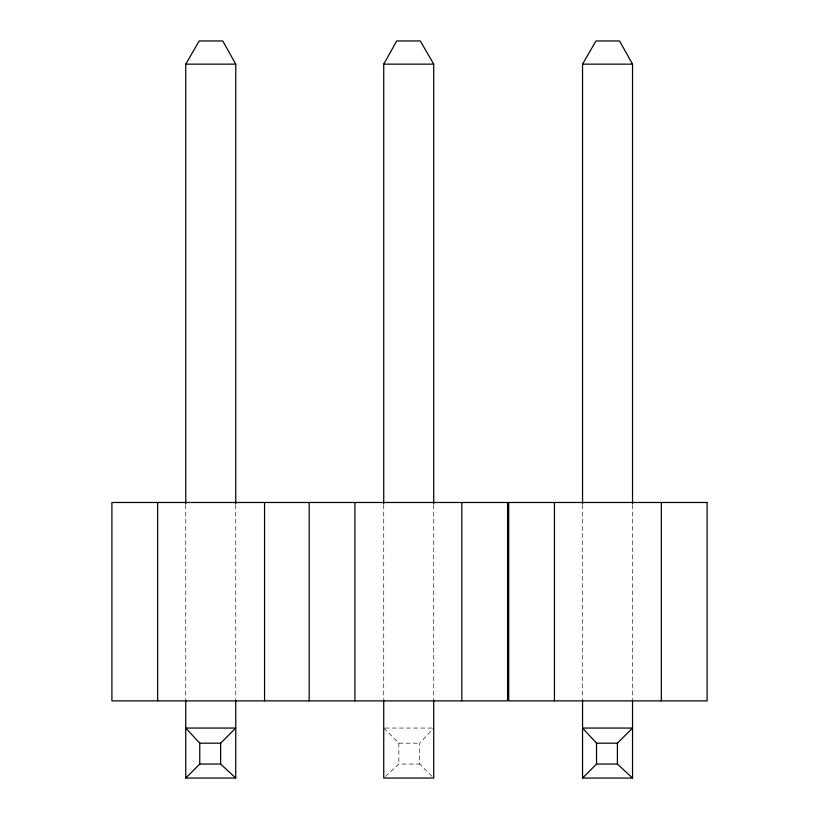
<?xml version="1.0" encoding="UTF-8"?>
<svg xmlns="http://www.w3.org/2000/svg" width="819" height="819" viewBox="0 0 819 819"><rect width="100%" height="100%" fill="white"/><g stroke="black" fill="none" stroke-linecap="round" stroke-linejoin="round"><path stroke-width="0.61" stroke-dasharray="4.09 3.07" d="M431.971 776.299L419.727 764.055L419.727 743.181L433.722 728.06M385.514 776.402L398.853 764.055L419.727 764.055M384.991 728.06L432.473 728.06M383.732 728.06L398.853 743.181L419.727 743.181M632.534 504.811L632.534 699.313M582.544 504.811L582.544 699.313M433.722 504.811L433.722 699.313M398.853 743.181L398.853 764.055M383.732 504.811L383.732 699.313M235.749 504.811L235.749 699.313M185.759 504.811L185.759 699.313"/><path stroke-width="1.23" d="M383.732 503.777L383.732 64.148L396.734 40.95L420.301 40.95L433.722 64.148L433.722 503.777M185.759 503.777L185.759 64.148L199.181 40.95L222.758 40.95L235.749 64.148L235.749 503.777M582.544 503.777L582.544 64.148L595.966 40.95L619.543 40.95L632.534 64.148L632.534 503.777M235.749 778.05L185.759 778.05L199.754 764.055L220.628 764.055L235.749 778.05L235.749 700.235M199.754 743.181L220.628 743.181L235.749 728.06L185.759 728.06L199.754 743.181L199.754 764.055M632.534 778.05L582.544 778.05L596.539 764.055L617.413 764.055L632.534 778.05L632.534 700.235M596.539 743.181L617.413 743.181L632.534 728.06L582.544 728.06L596.539 743.181L596.539 764.055M185.759 64.148L235.749 64.148M383.732 64.148L433.722 64.148M582.544 64.148L632.534 64.148M661.342 502.487L661.342 700.88M617.413 743.181L617.413 764.055M582.544 700.235L582.544 778.05M554.443 502.487L554.443 700.88M461.834 502.487L461.834 700.88M433.722 700.235L433.722 778.05L383.732 778.05L383.732 700.235M354.924 502.487L354.924 700.88M309.183 502.487L309.183 700.88M264.557 502.487L264.557 700.88M220.628 743.181L220.628 764.055M185.759 700.235L185.759 778.05M157.657 502.487L157.657 700.88M507.575 502.487L111.906 502.487L111.906 700.88L507.575 700.88L507.575 502.487M707.094 502.487L508.701 502.487L508.701 700.88L707.094 700.88L707.094 502.487"/></g></svg>
